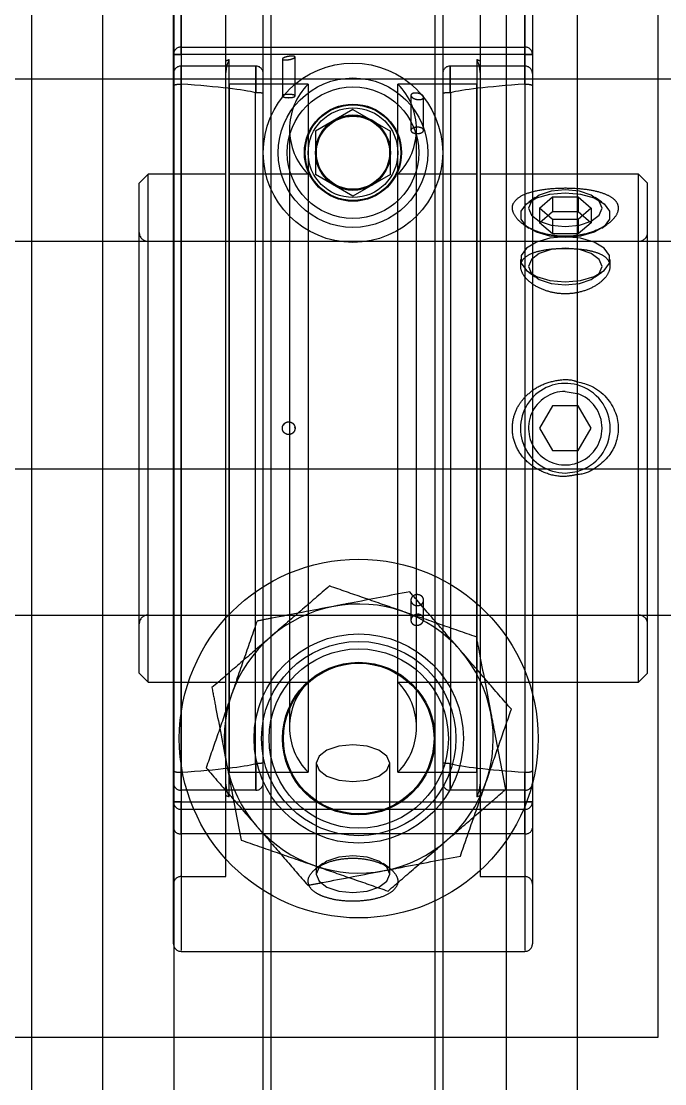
# Model space of a CAD drawing. Header units: metres. Extents: x 0 to 63075, y 0 to 44550.
# Drawn here: x 14247.8 to 14290.8, y 24598.7 to 24669.8 of the extents above; entities that cross this region are included whole.
import ezdxf

# ---------------------------------------------------------------- set-up
doc = ezdxf.new("R2010")
doc.units = ezdxf.units.M
doc.header["$LTSCALE"] = 75
doc.linetypes.add('HIDDEN2', pattern=[4.7625, 3.175, -1.5875])
for name, color, linetype in [('SDM', 7, 'Continuous'), ('SL1', 8, 'Continuous'), ('SL4', 4, 'Continuous'), ('ST1', 7, 'HIDDEN2')]:
    doc.layers.add(name, color=color, linetype=linetype)

# ---------------------------------------------------------------- blocks, each defined once
blk = doc.blocks.new('A$Ca548c4ee')
at = {"layer": 'SL1'}
for p, q in [((7742.121, 1997.519), (742.121, 1997.519)), ((7742.121, 1997.519), (742.121, 1997.519)), ((7742.121, 1971.419), (742.121, 1971.419)), ((7742.121, 1971.419), (742.121, 1971.419))]:
    blk.add_line(p, q, dxfattribs=at)
blk = doc.blocks.new('A$Ca53c419a')
at = {"layer": 'SL4'}
for p, q in [((381.194, 204.642), (91.194, 204.642)), ((378.194, 199.885), (86.437, 199.885)), ((344.217, 195.122), (117.694, 195.122)), ((228.296, 183.135), (229.745, 185.645)), ((232.643, 185.645), (229.745, 185.645)), ((234.092, 183.135), (232.643, 185.645)), ((229.745, 180.625), (228.296, 183.135)), ((234.092, 183.135), (232.643, 180.625)), ((229.745, 180.625), (232.643, 180.625)), ((378.194, 172.892), (86.437, 172.892)), ((378.019, 168.135), (91.194, 168.135)), ((172, 162.75), (172, 168.135)), ((195.763, 168.135), (195.763, 164.035)), ((211.263, 168.135), (211.263, 168.069)), ((211.263, 168.069), (212.763, 167.203)), ((212.763, 167.203), (214.263, 168.069)), ((214.263, 168.069), (214.263, 168.135)), ((229.763, 164.035), (229.763, 168.135)), ((195.763, 164.035), (196.363, 163.435)), ((195.763, 164.035), (229.763, 164.035)), ((229.163, 163.435), (229.763, 164.035)), ((196.363, 163.435), (229.163, 163.435)), ((200.263, 163.435), (200.263, 160.5)), ((225.263, 160.5), (225.263, 163.435)), ((200.263, 162.75), (172, 162.75)), ((272, 162.75), (225.263, 162.75))]:
    blk.add_line(p, q, dxfattribs=at)
for radius in [6, 5, 4.4]:
    blk.add_circle((231.194, 183.135), radius, dxfattribs=at)
for centre, radius, start, end in [((231.194, 183.135), 2.51, 90, 150), ((231.194, 183.135), 2.51, 30, 90), ((231.194, 183.135), 2.51, 150, 210), ((231.194, 183.135), 2.51, 330, 30), ((231.194, 183.135), 2.51, 210, 270), ((231.194, 183.135), 2.51, 270, 330), ((212.763, 168.935), 3, 195.46601, 344.53399), ((212.763, 168.935), 2.459, 198.98791, 341.01209)]:
    blk.add_arc(centre, radius, start, end, dxfattribs=at)
blk.add_open_spline([(215.873, 168.135), (215.792, 167.809), (215.608, 167.075), (214.867, 166.157), (213.86, 165.527), (212.771, 165.332), (211.757, 165.513), (210.86, 166.004), (210.145, 166.788), (209.715, 167.543), (209.665, 168.03), (209.654, 168.135)], degree=3, knots=[0, 0, 0, 0, 0.111202, 0.25077, 0.382599, 0.501592, 0.61112, 0.720329, 0.837079, 0.964836, 1, 1, 1, 1], dxfattribs=at)
at = {"layer": 'ST1'}
for p, q in [((172, 168.135), (172, 312.75)), ((200.263, 255), (200.263, 163.435)), ((225.263, 163.435), (225.263, 255)), ((378.194, 204.642), (91.194, 204.642)), ((196.363, 197.435), (195.763, 196.835)), ((196.363, 197.435), (229.163, 197.435)), ((229.763, 196.835), (229.163, 197.435)), ((195.763, 196.835), (229.763, 196.835)), ((195.763, 196.835), (195.763, 191.635)), ((200.263, 196.835), (200.263, 164.035)), ((225.263, 164.035), (225.263, 196.835)), ((229.763, 191.635), (229.763, 196.835)), ((381.194, 195.122), (81.194, 195.122)), ((178.263, 195.135), (186.011, 195.135)), ((186.011, 195.135), (187.763, 195.135)), ((187.763, 195.135), (187.763, 194.635)), ((187.763, 195.135), (189.038, 195.135)), ((187.763, 194.635), (187.763, 195.135)), ((189.038, 195.135), (189.855, 195.135)), ((189.855, 195.135), (235.67, 195.135)), ((235.67, 195.135), (236.488, 195.135)), ((236.488, 195.135), (237.763, 195.135)), ((237.763, 195.135), (237.763, 194.635)), ((237.763, 195.135), (241.913, 195.135)), ((237.763, 194.635), (237.763, 195.135)), ((177.763, 194.635), (177.763, 171.635)), ((185.623, 194.635), (177.811, 194.635)), ((242.763, 194.635), (182.763, 194.635)), ((182.763, 194.635), (182.763, 191.635)), ((187.263, 194.635), (185.623, 194.635)), ((185.623, 171.635), (185.623, 194.635)), ((185.623, 194.635), (187.263, 194.635)), ((187.263, 194.635), (187.763, 194.635)), ((187.263, 171.635), (187.263, 194.635)), ((187.763, 194.635), (187.263, 194.635)), ((187.763, 194.635), (187.763, 171.635)), ((188.538, 194.635), (187.763, 194.635)), ((188.538, 189.635), (188.538, 194.635)), ((189.74, 194.635), (188.538, 194.635)), ((188.538, 194.635), (189.74, 194.635)), ((189.74, 194.651), (189.74, 194.635)), ((235.785, 194.651), (189.74, 194.651)), ((235.785, 194.635), (235.785, 194.651)), ((236.988, 194.635), (235.785, 194.635)), ((235.785, 194.635), (236.988, 194.635)), ((236.988, 189.635), (236.988, 194.635)), ((237.763, 194.635), (236.988, 194.635)), ((237.763, 171.635), (237.763, 194.635)), ((237.763, 194.635), (238.263, 194.635)), ((238.263, 194.635), (237.763, 194.635)), ((238.263, 194.635), (238.263, 171.635)), ((241.913, 194.635), (238.263, 194.635)), ((238.263, 194.635), (241.913, 194.635)), ((182.763, 191.635), (212.763, 191.635)), ((188.115, 191.412), (237.41, 191.412)), ((189.752, 191.385), (235.773, 191.385)), ((189.752, 191.385), (189.752, 186.14)), ((195.763, 191.385), (195.763, 186.14)), ((212.763, 191.635), (242.763, 191.635)), ((229.763, 186.14), (229.763, 191.385)), ((235.773, 186.14), (235.773, 191.385)), ((121.694, 189.135), (340.694, 189.135)), ((188.538, 189.635), (190.318, 189.635)), ((190.318, 189.635), (188.538, 189.635)), ((190.318, 189.635), (190.316, 189.651)), ((190.316, 189.651), (235.209, 189.651)), ((235.209, 189.651), (235.207, 189.635)), ((235.207, 189.635), (236.988, 189.635)), ((236.988, 189.635), (235.207, 189.635)), ((340.694, 188.635), (121.694, 188.635)), ((213.052, 187.744), (212.969, 187.802)), ((237.459, 187.86), (234.989, 187.86)), ((232.768, 187.385), (192.757, 187.385)), ((212.763, 187.01), (212.822, 187.02)), ((234.989, 187.01), (237.596, 187.01)), ((190.347, 185.594), (182.92, 185.594)), ((183.63, 185.143), (183.354, 185.533)), ((235.773, 186.14), (189.752, 186.14)), ((182.92, 180.676), (190.347, 180.676)), ((183.345, 180.725), (183.63, 181.127)), ((189.752, 180.13), (235.773, 180.13)), ((189.752, 180.13), (189.752, 174.885)), ((195.763, 180.13), (195.763, 174.885)), ((229.763, 174.885), (229.763, 180.13)), ((235.773, 174.885), (235.773, 180.13)), ((201.257, 179.26), (199.908, 179.26)), ((235.027, 179.26), (232.69, 179.26)), ((192.757, 178.885), (232.768, 178.885)), ((199.979, 178.41), (201.257, 178.41)), ((232.69, 178.41), (234.905, 178.41)), ((121.694, 177.635), (340.694, 177.635)), ((340.694, 177.135), (121.694, 177.135)), ((190.318, 176.635), (188.538, 176.635)), ((188.538, 171.635), (188.538, 176.635)), ((188.538, 176.635), (190.318, 176.635)), ((190.316, 176.619), (190.318, 176.635)), ((235.209, 176.619), (190.316, 176.619)), ((235.207, 176.635), (235.209, 176.619)), ((236.988, 176.635), (235.207, 176.635)), ((235.207, 176.635), (236.988, 176.635)), ((236.988, 171.635), (236.988, 176.635)), ((235.773, 174.885), (189.752, 174.885)), ((242.763, 174.635), (182.763, 174.635)), ((182.763, 174.635), (182.763, 171.635)), ((237.41, 174.858), (188.115, 174.858)), ((195.763, 174.635), (195.763, 168.135)), ((229.763, 168.135), (229.763, 174.635)), ((381.194, 172.892), (86.437, 172.892)), ((185.623, 171.635), (177.811, 171.635)), ((242.763, 171.635), (182.763, 171.635)), ((185.623, 171.635), (187.263, 171.635)), ((187.263, 171.635), (185.623, 171.635)), ((187.263, 171.635), (187.763, 171.635)), ((187.763, 171.635), (187.263, 171.635)), ((187.763, 171.635), (188.538, 171.635)), ((187.763, 171.635), (187.763, 171.135)), ((187.763, 171.135), (187.763, 171.635)), ((188.538, 171.635), (189.74, 171.635)), ((189.74, 171.635), (188.538, 171.635)), ((189.74, 171.635), (189.74, 171.619)), ((189.74, 171.619), (235.785, 171.619)), ((223.191, 171.384), (222.878, 170.943)), ((224.057, 171.935), (223.585, 171.935)), ((226.384, 171.716), (226.15, 171.384)), ((228.195, 170.943), (227.882, 171.384)), ((235.785, 171.635), (236.988, 171.635)), ((235.785, 171.619), (235.785, 171.635)), ((236.988, 171.635), (235.785, 171.635)), ((236.988, 171.635), (237.763, 171.635)), ((237.763, 171.635), (237.763, 171.135)), ((237.763, 171.635), (238.263, 171.635)), ((237.763, 171.135), (237.763, 171.635)), ((238.263, 171.635), (237.763, 171.635)), ((238.263, 171.635), (241.913, 171.635)), ((241.913, 171.635), (238.263, 171.635)), ((186.011, 171.135), (178.263, 171.135)), ((187.763, 171.135), (186.011, 171.135)), ((189.038, 171.135), (187.763, 171.135)), ((189.855, 171.135), (189.038, 171.135)), ((235.67, 171.135), (189.855, 171.135)), ((212.763, 170.667), (211.263, 169.801)), ((214.263, 169.801), (212.763, 170.667)), ((225.761, 169.801), (226.511, 170.667)), ((226.511, 170.667), (227.261, 169.801)), ((227.485, 170.667), (226.511, 170.667)), ((226.735, 169.801), (227.485, 170.667)), ((227.485, 170.667), (228.235, 169.801)), ((236.488, 171.135), (235.67, 171.135)), ((237.763, 171.135), (236.488, 171.135)), ((241.913, 171.135), (237.763, 171.135)), ((211.263, 169.801), (211.263, 168.135)), ((214.263, 168.135), (214.263, 169.801)), ((226.735, 169.801), (225.761, 169.801)), ((225.761, 168.069), (225.761, 169.801)), ((226.735, 168.069), (226.735, 169.801)), ((227.261, 169.801), (227.261, 168.069)), ((228.235, 169.801), (227.261, 169.801)), ((228.235, 169.801), (228.235, 168.069)), ((209.763, 168.935), (209.871, 168.135)), ((215.221, 168.935), (215.087, 168.135)), ((226.735, 168.069), (225.761, 168.069)), ((226.511, 167.203), (225.761, 168.069)), ((227.261, 168.069), (226.511, 167.203)), ((227.485, 167.203), (226.735, 168.069)), ((228.235, 168.069), (227.261, 168.069)), ((228.235, 168.069), (227.485, 167.203)), ((227.485, 167.203), (226.511, 167.203)), ((222.878, 166.927), (223.191, 166.486)), ((226.15, 166.486), (226.386, 166.152)), ((227.882, 166.486), (228.195, 166.927)), ((223.58, 165.935), (224.057, 165.935)), ((225.263, 162.75), (200.263, 162.75))]:
    blk.add_line(p, q, dxfattribs=at)
at = {"layer": 'ST1', "flags": 128}
for points in [[(182.92, 180.676), (183.391, 180.863), (183.79, 181.396), (184.056, 182.194), (184.15, 183.135), (184.056, 184.076), (183.79, 184.874), (183.391, 185.407), (182.92, 185.594), (182.45, 185.407), (182.051, 184.874), (181.785, 184.076), (181.691, 183.135), (181.785, 182.194), (182.051, 181.396), (182.45, 180.863), (182.92, 180.676)], [(191.576, 183.135), (191.483, 184.076), (191.216, 184.874), (190.817, 185.407), (190.347, 185.594), (189.876, 185.407), (189.477, 184.874), (189.211, 184.076), (189.117, 183.135), (189.211, 182.194), (189.477, 181.396), (189.876, 180.863), (190.347, 180.676), (190.817, 180.863), (191.216, 181.396), (191.483, 182.194), (191.576, 183.135)], [(222.358, 168.935), (222.452, 167.994), (222.719, 167.196), (223.117, 166.663), (223.588, 166.476), (224.058, 166.663), (224.457, 167.196), (224.724, 167.994), (224.817, 168.935), (224.724, 169.876), (224.457, 170.674), (224.058, 171.207), (223.588, 171.394), (223.117, 171.207), (222.719, 170.674), (222.452, 169.876), (222.358, 168.935)], [(225.557, 168.935), (225.466, 169.961), (225.206, 170.863), (224.807, 171.533), (224.317, 171.889), (223.796, 171.889), (223.307, 171.533), (222.907, 170.863), (222.647, 169.961), (222.557, 168.935), (222.647, 167.909), (222.907, 167.007), (223.307, 166.337), (223.796, 165.981), (224.317, 165.981), (224.807, 166.337), (225.206, 167.007), (225.466, 167.909), (225.557, 168.935)], [(228.516, 168.935), (228.426, 167.909), (228.165, 167.007), (227.766, 166.337), (227.277, 165.981), (226.756, 165.981), (226.266, 166.337), (225.867, 167.007), (225.607, 167.909), (225.516, 168.935), (225.607, 169.961), (225.867, 170.863), (226.266, 171.533), (226.756, 171.889), (227.277, 171.889), (227.766, 171.533), (228.165, 170.863), (228.426, 169.961), (228.516, 168.935)], [(226.256, 168.935), (226.349, 167.994), (226.616, 167.196), (227.014, 166.663), (227.485, 166.476), (227.955, 166.663), (228.354, 167.196), (228.621, 167.994), (228.714, 168.935), (228.621, 169.876), (228.354, 170.674), (227.955, 171.207), (227.485, 171.394), (227.014, 171.207), (226.616, 170.674), (226.349, 169.876), (226.256, 168.935)]]:
    blk.add_lwpolyline(points, dxfattribs=at)
at = {"layer": 'ST1'}
for centre, radius in [((192, 182.75), 12), ((192, 182.75), 7), ((192, 182.75), 6.5), ((192, 182.75), 6), ((192, 182.75), 5.1), ((192, 182.75), 5.036), ((231.194, 183.135), 4.4), ((231.194, 183.135), 3.25), ((231.194, 183.135), 3.25), ((231.194, 183.135), 3.2), ((231.194, 183.135), 3), ((231.194, 183.135), 2.5), ((231.194, 183.135), 2.445)]:
    blk.add_circle(centre, radius, dxfattribs=at)
for centre, radius, start, end in [((199.663, 196.835), 0.6, 0, 90), ((225.863, 196.835), 0.6, 90, 180), ((178.263, 194.635), 0.5, 90, 180), ((182.263, 194.635), 0.5, 0, 90), ((186.075, 194.685), 0.455, 98.12626, 186.29276), ((187.763, 194.635), 0.5, 90, 180), ((189.038, 194.635), 0.5, 90, 180), ((236.488, 194.635), 0.5, 0, 90), ((237.763, 194.635), 0.5, 0, 90), ((192, 182.75), 9, 70.86263, 130.86263), ((188.956, 189.935), 1.7, 90, 119.64451), ((212.763, 183.135), 26, 160.91788, 161.43593), ((192, 182.75), 9, 10.86263, 70.86263), ((236.569, 189.935), 1.7, 60.35549, 90), ((212.763, 183.135), 26, 18.56407, 19.08212), ((192, 182.75), 9, 130.86263, 190.86263), ((189.038, 189.635), 0.5, 180, 270), ((236.488, 189.635), 0.5, 270, 0), ((192.757, 183.135), 4.25, 90, 135), ((192.757, 183.135), 4.25, 45, 90), ((232.768, 183.135), 4.25, 90, 135), ((232.768, 183.135), 4.25, 45, 90), ((192, 182.75), 9, 310.86263, 10.86263), ((192, 182.75), 9, 190.86263, 250.86263), ((192.757, 183.135), 4.25, 225, 270), ((192.757, 183.135), 4.25, 270, 315), ((232.768, 183.135), 4.25, 225, 270), ((232.768, 183.135), 4.25, 270, 315), ((189.038, 176.635), 0.5, 90, 180), ((236.488, 176.635), 0.5, 0, 90), ((192, 182.75), 9, 250.86263, 310.86263), ((212.763, 183.135), 26, 198.56407, 199.08212), ((188.956, 176.335), 1.7, 240.35549, 270), ((236.569, 176.335), 1.7, 270, 299.64451), ((212.763, 183.135), 26, 340.91788, 341.43593), ((178.263, 171.635), 0.5, 180, 270), ((182.263, 171.635), 0.5, 270, 0), ((186.075, 171.585), 0.455, 173.70724, 261.87374), ((187.763, 171.635), 0.5, 180, 270), ((189.038, 171.635), 0.5, 180, 270), ((212.763, 168.935), 3, 344.53399, 180), ((212.763, 168.935), 2.459, 0, 198.98791), ((236.488, 171.635), 0.5, 270, 0), ((237.763, 171.635), 0.5, 270, 0), ((199.663, 164.035), 0.6, 270, 0), ((225.863, 164.035), 0.6, 180, 270)]:
    blk.add_arc(centre, radius, start, end, dxfattribs=at)
for centre, start_param, end_param in [((190.578, 251.578), 2.718733, 3.012905), ((234.948, 251.578), 3.27028, 3.564453), ((190.578, 114.692), 0.128688, 0.42286), ((234.948, 114.692), 5.860325, 6.154498)]:
    blk.add_ellipse(centre, major_axis=(0, 62.443), ratio=0.03267, start_param=start_param, end_param=end_param, dxfattribs=at)
for points, knots in [([(189.855, 195.135), (189.855, 195.135), (189.846, 195.135), (189.824, 195.125), (189.792, 195.071), (189.764, 194.961), (189.744, 194.817), (189.741, 194.706), (189.74, 194.651)], [0, 0, 0, 0, 0.00841, 0.140315, 0.359805, 0.574575, 0.787251, 1, 1, 1, 1]), ([(235.67, 195.135), (235.67, 195.135), (235.679, 195.135), (235.701, 195.125), (235.733, 195.071), (235.761, 194.961), (235.781, 194.817), (235.784, 194.706), (235.785, 194.651)], [0, 0, 0, 0, 0.00841, 0.140315, 0.359805, 0.574575, 0.787251, 1, 1, 1, 1]), ([(190.042, 192.956), (189.403, 192.404), (188.115, 191.29), (186.784, 190.138), (186.112, 189.557)], [0, 0, 0, 0, 0.495458, 1, 1, 1, 1]), ([(194.951, 191.253), (194.834, 191.293), (193.953, 191.599), (192.292, 192.175), (190.796, 192.694), (190.042, 192.956)], [0, 0, 0, 0, 0.07009, 0.530784, 1, 1, 1, 1]), ([(195.407, 192.568), (194.979, 192.486), (193.315, 192.167), (191.587, 191.835), (190.304, 191.589)], [0, 0, 0, 0, 0.257551, 1, 1, 1, 1]), ([(198.807, 188.638), (198.726, 188.731), (198.116, 189.437), (196.965, 190.767), (195.93, 191.964), (195.407, 192.568)], [0, 0, 0, 0, 0.07009, 0.530784, 1, 1, 1, 1]), ([(190.304, 191.589), (189.84, 191.5), (188.113, 191.168), (186.431, 190.846), (185.201, 190.609)], [0, 0, 0, 0, 0.268634, 1, 1, 1, 1]), ([(199.859, 189.549), (199.062, 189.826), (197.453, 190.384), (195.79, 190.961), (194.951, 191.253)], [0, 0, 0, 0, 0.495458, 1, 1, 1, 1]), ([(185.201, 190.609), (184.924, 189.812), (184.366, 188.203), (183.789, 186.54), (183.497, 185.701)], [0, 0, 0, 0, 0.495458, 1, 1, 1, 1]), ([(186.112, 189.557), (186.019, 189.476), (185.313, 188.866), (183.983, 187.715), (182.786, 186.68), (182.182, 186.157)], [0, 0, 0, 0, 0.07009, 0.530784, 1, 1, 1, 1]), ([(190.383, 189.135), (190.375, 189.142), (190.358, 189.156), (190.336, 189.272), (190.321, 189.437), (190.319, 189.569), (190.318, 189.635)], [0, 0, 0, 0, 0.25, 0.5, 0.75, 1, 1, 1, 1]), ([(200.839, 184.446), (200.572, 185.834), (200.241, 187.562), (199.922, 189.223), (199.859, 189.549)], [0, 0, 0, 0, 0.803647, 1, 1, 1, 1]), ([(235.142, 189.135), (235.15, 189.142), (235.167, 189.156), (235.189, 189.272), (235.204, 189.437), (235.206, 189.569), (235.207, 189.635)], [0, 0, 0, 0, 0.25, 0.5, 0.75, 1, 1, 1, 1]), ([(202.206, 184.708), (201.654, 185.347), (200.54, 186.635), (199.388, 187.966), (198.807, 188.638)], [0, 0, 0, 0, 0.495458, 1, 1, 1, 1]), ([(212.997, 187.789), (212.955, 187.812), (212.871, 187.856), (212.726, 187.866), (212.587, 187.831), (212.467, 187.752), (212.38, 187.638), (212.334, 187.5), (212.337, 187.353), (212.389, 187.216), (212.484, 187.103), (212.611, 187.029), (212.753, 187.002), (212.896, 187.023), (213.023, 187.089), (213.122, 187.194), (213.182, 187.326), (213.194, 187.471), (213.157, 187.613), (213.085, 187.722), (213.022, 187.771), (212.997, 187.789)], [0, 0, 0, 0, 0.052844, 0.1057, 0.158311, 0.211029, 0.264269, 0.318229, 0.372799, 0.427598, 0.482131, 0.536024, 0.589192, 0.641877, 0.694517, 0.747562, 0.801289, 0.855692, 0.910468, 0.96514, 1, 1, 1, 1]), ([(234.989, 187.01), (234.976, 187.015), (234.951, 187.024), (234.917, 187.097), (234.891, 187.205), (234.876, 187.34), (234.874, 187.485), (234.885, 187.625), (234.908, 187.743), (234.94, 187.826), (234.977, 187.866), (235.015, 187.857), (235.048, 187.8), (235.075, 187.702), (235.091, 187.574), (235.097, 187.43), (235.091, 187.287), (235.073, 187.161), (235.046, 187.066), (235.017, 187.017), (234.997, 187.012), (234.989, 187.01)], [0, 0, 0, 0, 0.053682, 0.107365, 0.161053, 0.214745, 0.26843, 0.322109, 0.375792, 0.429482, 0.483172, 0.536855, 0.590534, 0.644219, 0.697911, 0.751599, 0.805279, 0.85896, 0.912648, 0.96634, 1, 1, 1, 1]), ([(237.399, 187.71), (237.402, 187.743), (237.409, 187.809), (237.437, 187.859), (237.473, 187.864), (237.516, 187.821), (237.559, 187.735), (237.6, 187.616), (237.632, 187.476), (237.653, 187.33), (237.66, 187.195), (237.651, 187.088), (237.628, 187.022), (237.594, 187.002), (237.552, 187.031), (237.509, 187.104), (237.467, 187.214), (237.431, 187.349), (237.407, 187.495), (237.396, 187.62), (237.398, 187.684), (237.399, 187.71)], [0, 0, 0, 0, 0.053327, 0.106675, 0.159562, 0.212158, 0.264937, 0.31829, 0.372366, 0.427006, 0.481794, 0.536241, 0.590011, 0.643076, 0.69572, 0.748399, 0.801543, 0.85539, 0.909882, 0.964677, 1, 1, 1, 1]), ([(181.472, 185.227), (181.392, 184.998), (181.22, 184.502), (181.103, 183.545), (181.116, 182.501), (181.28, 181.515), (181.583, 180.726), (181.996, 180.232), (182.47, 180.08), (182.952, 180.26), (183.396, 180.736), (183.754, 181.468), (183.977, 182.398), (184.02, 183.436), (183.865, 184.455), (183.531, 185.321), (183.078, 185.916), (182.582, 186.179), (182.109, 186.1), (181.73, 185.757), (181.55, 185.386), (181.472, 185.227)], [0, 0, 0, 0, 0.047292, 0.102091, 0.158296, 0.214989, 0.271005, 0.325251, 0.37727, 0.427786, 0.478331, 0.530322, 0.584384, 0.640206, 0.696866, 0.753228, 0.808134, 0.860843, 0.911693, 0.962052, 1, 1, 1, 1]), ([(183.497, 185.701), (183.457, 185.584), (183.151, 184.703), (182.575, 183.042), (182.056, 181.546), (181.794, 180.792)], [0, 0, 0, 0, 0.07009, 0.530784, 1, 1, 1, 1]), ([(182.182, 186.157), (182.245, 185.831), (182.563, 184.17), (182.895, 182.442), (183.161, 181.054)], [0, 0, 0, 0, 0.196353, 1, 1, 1, 1]), ([(200.503, 179.799), (200.543, 179.916), (200.849, 180.797), (201.425, 182.458), (201.944, 183.954), (202.206, 184.708)], [0, 0, 0, 0, 0.07009, 0.530784, 1, 1, 1, 1]), ([(201.818, 179.343), (201.566, 180.656), (201.243, 182.339), (200.912, 184.066), (200.839, 184.446)], [0, 0, 0, 0, 0.779636, 1, 1, 1, 1]), ([(181.794, 180.792), (182.346, 180.153), (183.46, 178.865), (184.612, 177.534), (185.193, 176.862)], [0, 0, 0, 0, 0.495458, 1, 1, 1, 1]), ([(183.161, 181.054), (183.234, 180.673), (183.566, 178.947), (183.889, 177.263), (184.141, 175.951)], [0, 0, 0, 0, 0.220364, 1, 1, 1, 1]), ([(197.888, 175.943), (197.981, 176.024), (198.687, 176.634), (200.017, 177.785), (201.214, 178.82), (201.818, 179.343)], [0, 0, 0, 0, 0.07009, 0.530784, 1, 1, 1, 1]), ([(198.799, 174.891), (199.076, 175.688), (199.634, 177.297), (200.211, 178.96), (200.503, 179.799)], [0, 0, 0, 0, 0.495458, 1, 1, 1, 1]), ([(200.303, 178.891), (200.309, 178.842), (200.32, 178.745), (200.282, 178.608), (200.207, 178.498), (200.102, 178.426), (199.98, 178.402), (199.855, 178.426), (199.74, 178.494), (199.648, 178.601), (199.587, 178.734), (199.566, 178.88), (199.589, 179.021), (199.652, 179.142), (199.749, 179.226), (199.867, 179.266), (199.993, 179.257), (200.112, 179.201), (200.213, 179.106), (200.277, 178.996), (200.296, 178.92), (200.303, 178.891)], [0, 0, 0, 0, 0.054736, 0.109478, 0.16399, 0.217847, 0.270979, 0.323642, 0.376288, 0.429367, 0.483144, 0.537587, 0.592374, 0.64702, 0.701097, 0.754439, 0.80721, 0.859817, 0.912724, 0.966267, 1, 1, 1, 1]), ([(201.257, 178.41), (201.216, 178.415), (201.133, 178.424), (201.024, 178.497), (200.941, 178.605), (200.893, 178.74), (200.887, 178.885), (200.922, 179.025), (200.994, 179.143), (201.097, 179.226), (201.218, 179.266), (201.344, 179.257), (201.46, 179.2), (201.554, 179.102), (201.614, 178.974), (201.634, 178.83), (201.612, 178.687), (201.549, 178.561), (201.453, 178.466), (201.35, 178.417), (201.283, 178.412), (201.257, 178.41)], [0, 0, 0, 0, 0.053682, 0.107365, 0.161053, 0.214745, 0.26843, 0.322109, 0.375792, 0.429482, 0.483172, 0.536855, 0.590534, 0.644219, 0.697911, 0.751599, 0.805279, 0.85896, 0.912648, 0.96634, 1, 1, 1, 1]), ([(232.69, 178.41), (232.666, 178.415), (232.618, 178.424), (232.554, 178.497), (232.504, 178.605), (232.475, 178.74), (232.471, 178.885), (232.493, 179.025), (232.536, 179.143), (232.597, 179.226), (232.667, 179.266), (232.74, 179.257), (232.806, 179.2), (232.858, 179.102), (232.892, 178.974), (232.903, 178.83), (232.891, 178.687), (232.856, 178.561), (232.802, 178.466), (232.744, 178.417), (232.705, 178.412), (232.69, 178.41)], [0, 0, 0, 0, 0.053682, 0.107365, 0.161053, 0.214745, 0.26843, 0.322109, 0.375792, 0.429482, 0.483172, 0.536855, 0.590534, 0.644219, 0.697911, 0.751599, 0.805279, 0.85896, 0.912648, 0.96634, 1, 1, 1, 1]), ([(234.916, 179.206), (234.94, 179.225), (234.989, 179.263), (235.062, 179.262), (235.123, 179.217), (235.167, 179.13), (235.19, 179.009), (235.187, 178.868), (235.159, 178.722), (235.108, 178.588), (235.042, 178.483), (234.966, 178.419), (234.892, 178.403), (234.826, 178.434), (234.776, 178.509), (234.747, 178.62), (234.742, 178.757), (234.762, 178.903), (234.806, 179.042), (234.861, 179.146), (234.9, 179.189), (234.916, 179.206)], [0, 0, 0, 0, 0.052764, 0.105537, 0.158138, 0.210944, 0.264331, 0.318437, 0.373091, 0.427875, 0.482301, 0.536036, 0.589068, 0.641695, 0.694383, 0.747562, 0.801454, 0.85598, 0.910778, 0.965356, 1, 1, 1, 1]), ([(190.318, 176.635), (190.319, 176.701), (190.321, 176.832), (190.336, 176.997), (190.357, 177.112), (190.374, 177.127), (190.382, 177.135)], [0, 0, 0, 0, 0.25, 0.5, 0.75, 1, 1, 1, 1]), ([(235.207, 176.635), (235.206, 176.701), (235.204, 176.832), (235.189, 176.997), (235.168, 177.112), (235.151, 177.127), (235.143, 177.135)], [0, 0, 0, 0, 0.25, 0.5, 0.75, 1, 1, 1, 1]), ([(185.193, 176.862), (185.274, 176.769), (185.884, 176.063), (187.035, 174.733), (188.07, 173.536), (188.593, 172.932)], [0, 0, 0, 0, 0.07009, 0.530784, 1, 1, 1, 1]), ([(184.141, 175.951), (184.938, 175.674), (186.547, 175.116), (188.21, 174.539), (189.049, 174.247)], [0, 0, 0, 0, 0.495458, 1, 1, 1, 1]), ([(193.958, 172.544), (194.597, 173.096), (195.885, 174.21), (197.216, 175.362), (197.888, 175.943)], [0, 0, 0, 0, 0.495458, 1, 1, 1, 1]), ([(198.799, 174.891), (198.371, 174.808), (196.707, 174.489), (194.979, 174.157), (193.696, 173.911)], [0, 0, 0, 0, 0.257551, 1, 1, 1, 1]), ([(189.049, 174.247), (189.166, 174.207), (190.047, 173.901), (191.708, 173.325), (193.204, 172.806), (193.958, 172.544)], [0, 0, 0, 0, 0.07009, 0.530784, 1, 1, 1, 1]), ([(193.696, 173.911), (193.232, 173.822), (191.505, 173.491), (189.823, 173.168), (188.593, 172.932)], [0, 0, 0, 0, 0.268634, 1, 1, 1, 1]), ([(209.654, 168.135), (209.596, 168.436), (209.457, 169.155), (209.717, 170.31), (210.348, 171.404), (211.298, 172.174), (212.381, 172.518), (213.428, 172.455), (214.298, 172.107), (214.737, 171.726), (214.931, 171.557)], [0, 0, 0, 0, 0.107244, 0.255886, 0.404271, 0.546974, 0.677281, 0.795275, 0.909449, 1, 1, 1, 1]), ([(227.212, 172.428), (227.027, 172.328), (226.666, 172.132), (226.167, 171.43), (225.778, 170.494), (225.569, 169.325), (225.62, 168.062), (225.941, 166.879), (226.465, 165.96), (227.065, 165.44), (227.619, 165.345), (228.073, 165.608), (228.427, 166.172), (228.681, 167.021), (228.826, 168.121), (228.847, 169.371), (228.732, 170.602), (228.468, 171.633), (228.059, 172.296), (227.609, 172.52), (227.317, 172.452), (227.212, 172.428)], [0, 0, 0, 0, 0.04953, 0.097263, 0.149461, 0.206091, 0.265343, 0.325187, 0.383771, 0.43836, 0.487481, 0.533462, 0.580261, 0.63082, 0.686048, 0.74465, 0.804481, 0.863764, 0.920056, 0.970995, 1, 1, 1, 1]), ([(189.74, 171.619), (189.741, 171.564), (189.744, 171.453), (189.764, 171.309), (189.792, 171.199), (189.824, 171.145), (189.846, 171.135), (189.855, 171.135), (189.855, 171.135)], [0, 0, 0, 0, 0.2127494, 0.4254248, 0.6401954, 0.859685, 0.9915898, 1, 1, 1, 1]), ([(214.931, 171.557), (215.149, 171.299), (215.625, 170.739), (215.973, 169.634), (216.07, 168.699), (215.903, 168.22), (215.873, 168.135)], [0, 0, 0, 0, 0.271439, 0.590637, 0.927052, 1, 1, 1, 1]), ([(224.771, 168.935), (224.762, 168.603), (224.744, 167.94), (224.592, 167.053), (224.33, 166.366), (223.939, 165.962), (223.443, 165.895), (222.902, 166.161), (222.383, 166.725), (221.97, 167.541), (221.751, 168.521), (221.775, 169.537), (222.028, 170.476), (222.46, 171.253), (222.997, 171.782), (223.543, 171.99), (224.017, 171.857), (224.38, 171.41), (224.623, 170.69), (224.751, 169.821), (224.765, 169.207), (224.771, 168.935)], [0, 0, 0, 0, 0.052628, 0.10522, 0.158773, 0.212997, 0.266197, 0.318318, 0.370893, 0.424779, 0.478873, 0.531644, 0.583647, 0.636606, 0.690767, 0.74453, 0.796954, 0.849149, 0.902518, 0.956758, 1, 1, 1, 1]), ([(235.785, 171.619), (235.784, 171.564), (235.781, 171.453), (235.761, 171.309), (235.733, 171.199), (235.701, 171.145), (235.679, 171.135), (235.67, 171.135), (235.67, 171.135)], [0, 0, 0, 0, 0.2127494, 0.4254248, 0.6401954, 0.859685, 0.9915898, 1, 1, 1, 1])]:
    blk.add_open_spline(points, degree=3, knots=knots, dxfattribs=at)

msp = doc.modelspace()

# ---------------------------------------------------------------- block references
at = {"layer": 'SDM'}
msp.add_blockref('A$Ca548c4ee', (8259.513, 22668.364), dxfattribs=at)
at = {"layer": 'SDM', "rotation": 90}
msp.add_blockref('A$Ca53c419a', (14453.134, 24429.769), dxfattribs=at)

doc.saveas('drawing.dxf')
